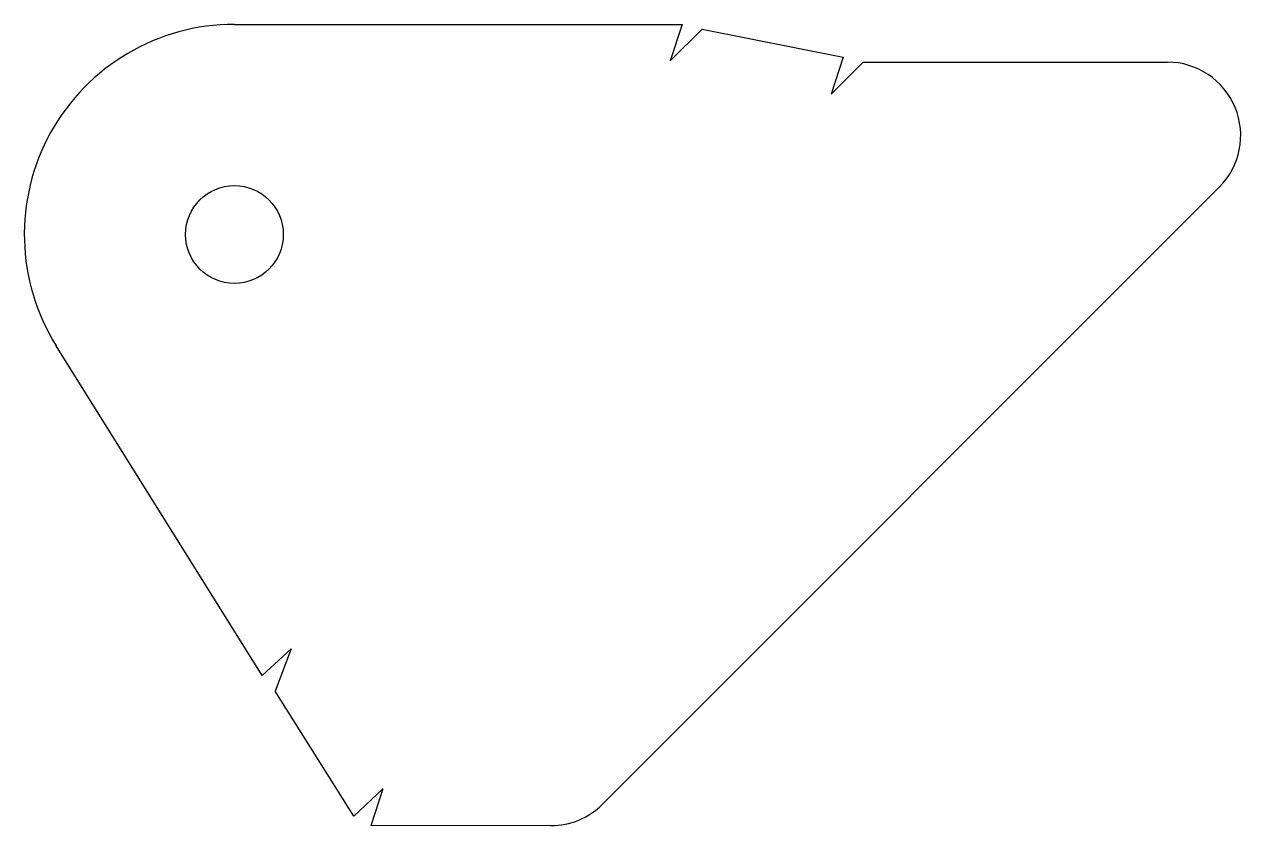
# Model space of a CAD drawing. Extents: x -5638 to -5389, y -116 to 48.
import ezdxf

# ---------------------------------------------------------------- set-up
doc = ezdxf.new("R2010")
doc.units = 0
doc.layers.get('0').update_dxf_attribs({"linetype": 'CONTINUOUS'})

msp = doc.modelspace()

# ---------------------------------------------------------------- linework, layer by layer
for p, q in [((-5595, 48), (-5503.38, 48)), ((-5503.38, 48), (-5505.8, 40.56)), ((-5505.8, 40.56), (-5499.27, 46.99)), ((-5499.27, 46.99), (-5470.37, 41.29)), ((-5470.37, 41.29), (-5472.86, 33.74)), ((-5472.86, 33.74), (-5466.27, 40.26)), ((-5466.27, 40.26), (-5404.03, 40.26)), ((-5393.43, 14.66), (-5519.63, -111.57)), ((-5589.32, -85.21), (-5631.46, -17.79)), ((-5589.32, -85.21), (-5583.41, -79.75)), ((-5583.41, -79.75), (-5586.63, -88.42)), ((-5570.54, -113.99), (-5586.63, -88.42)), ((-5570.54, -113.99), (-5564.65, -108.43)), ((-5564.65, -108.43), (-5567.05, -115.97)), ((-5530.24, -115.96), (-5567.05, -115.97))]:
    msp.add_line(p, q)
msp.add_circle((-5595, 5), 10)
for centre, radius, start, end in [((-5595, 5), 43, 90, 212.0093), ((-5404.03, 25.26), 15, 315.004, 90.004), ((-5530.24, -100.96), 15, 270.004, 315.004)]:
    msp.add_arc(centre, radius, start, end)

doc.saveas('drawing.dxf')
